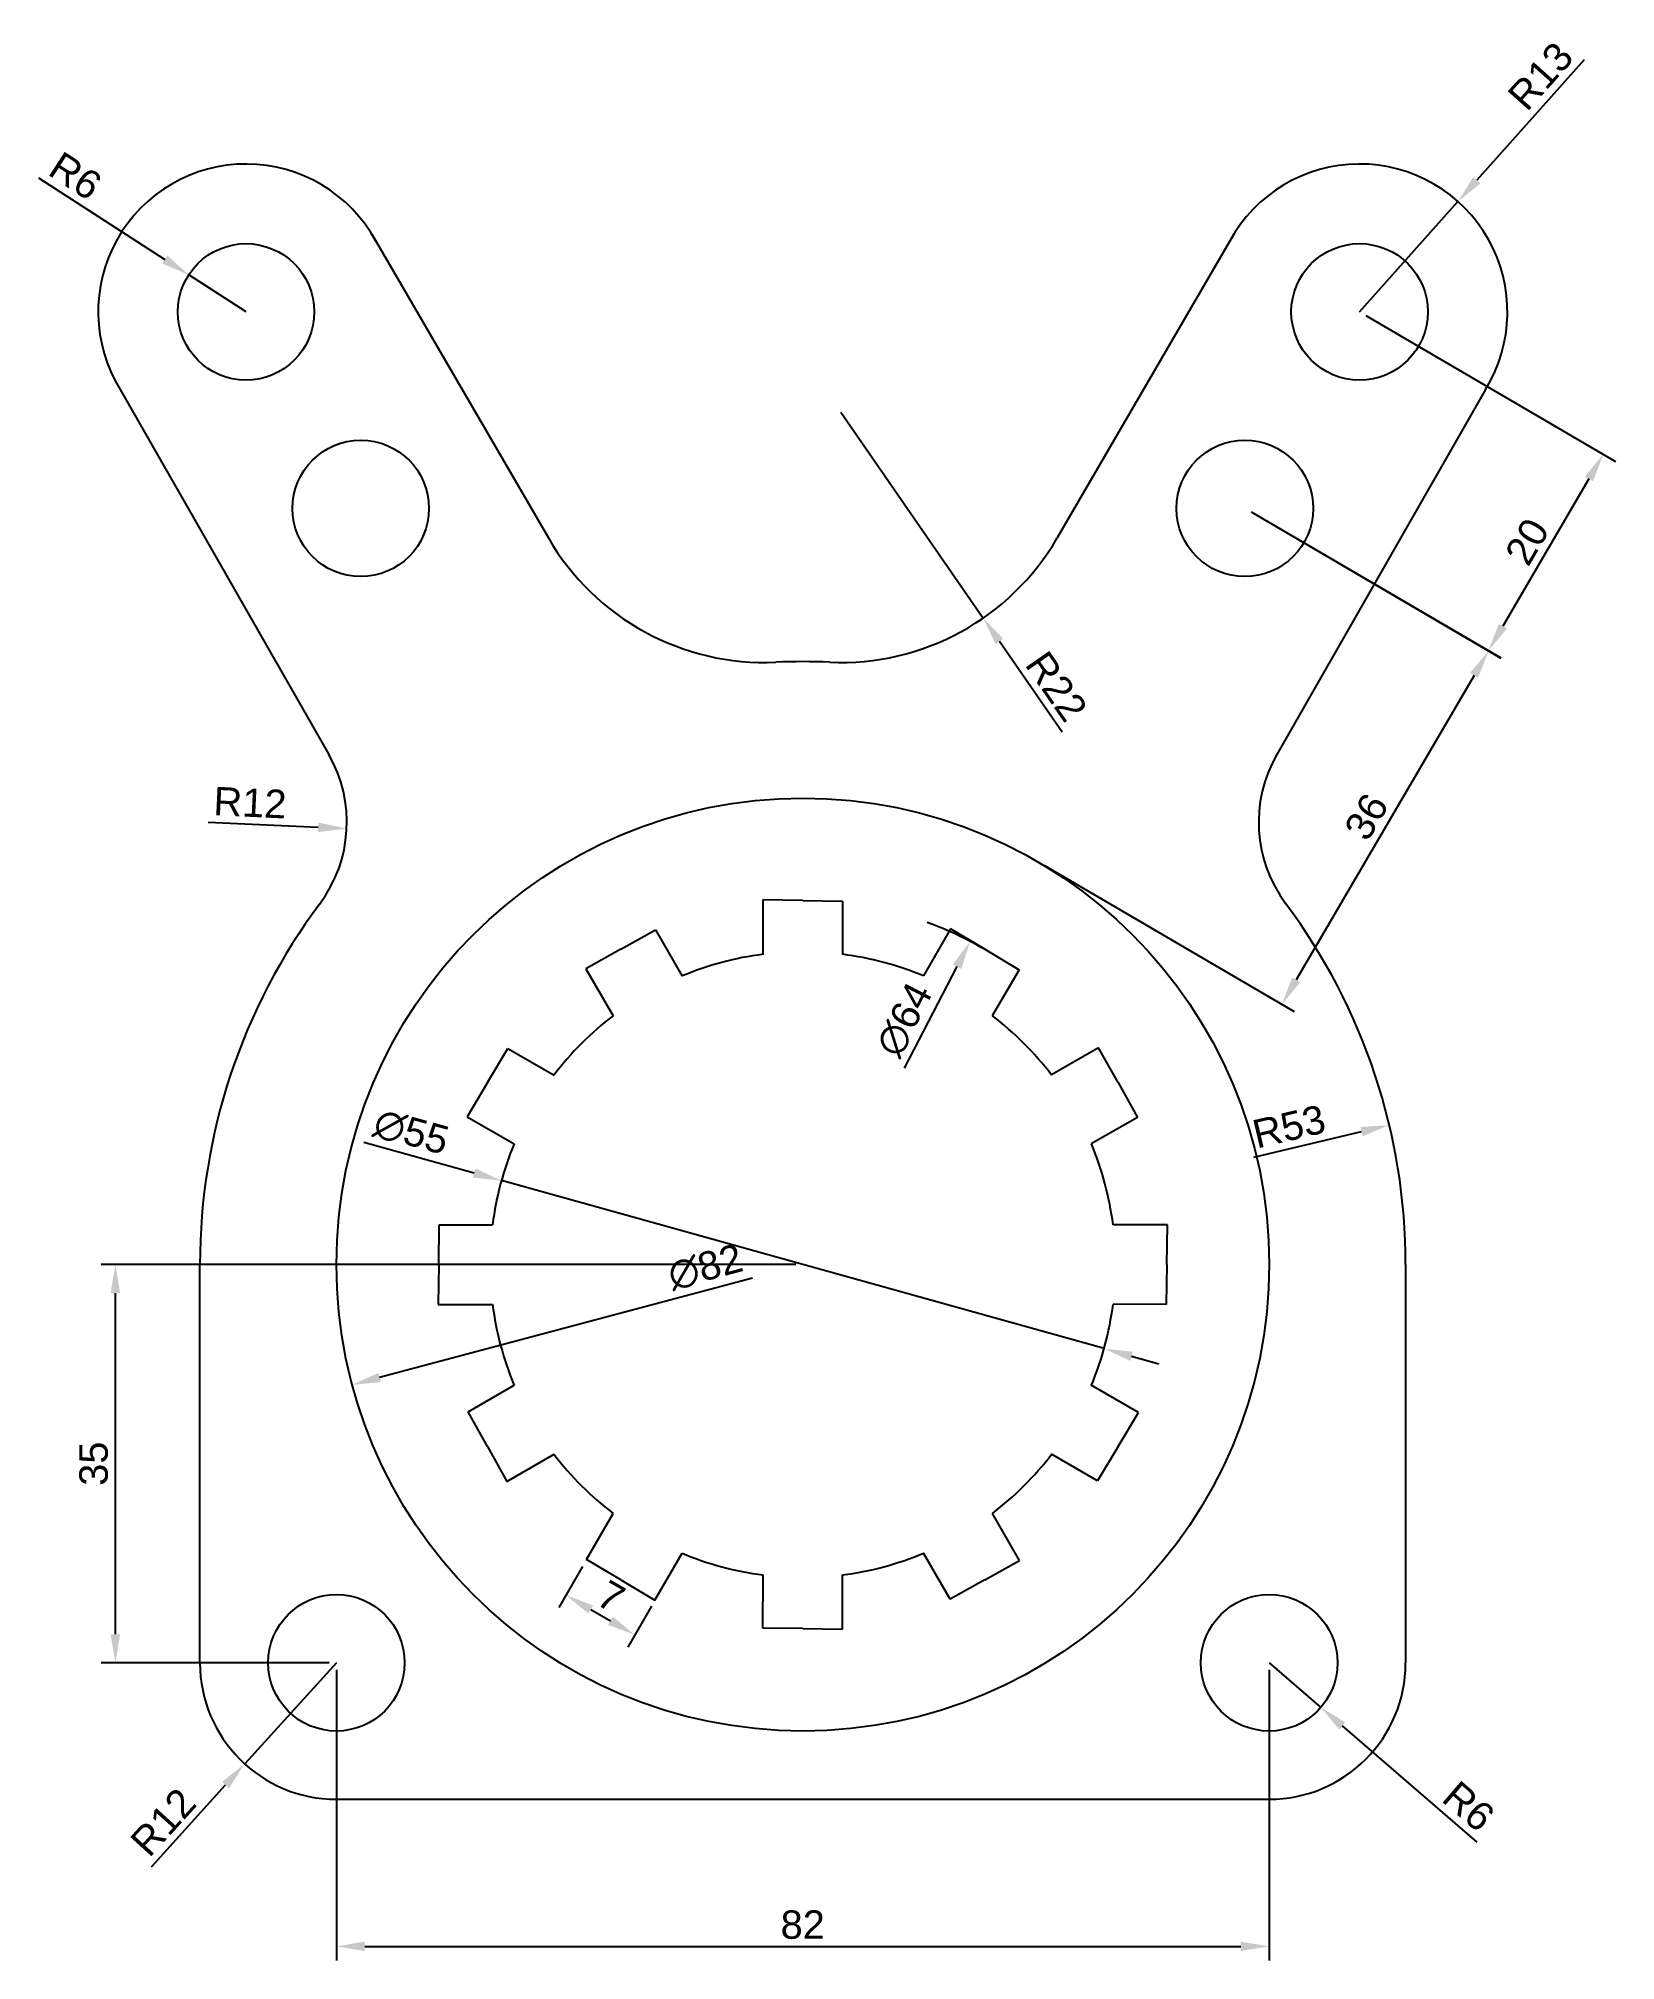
# Model space of a CAD drawing. Header units: millimetres. Extents: x 2072 to 2211, y 2169 to 2338.
import ezdxf

# ---------------------------------------------------------------- set-up
doc = ezdxf.new("R2010")
doc.units = ezdxf.units.MM
doc.layers.add('Cotas', color=170, linetype='Continuous')
doc.styles.get("Standard").update_dxf_attribs({"font": 'arial.ttf'})
doc.dimstyles.new('ISO-25', dxfattribs={"dimtxt": 2.5, "dimasz": 2.5, "dimexe": 1.25, "dimexo": 0.625, "dimtad": 1, "dimtxsty": 'Standard', "dimcen": 2.5, "dimadec": 0, "dimazin": 0, "dimtfac": 1, "dimtmove": 0, "dimatfit": 3, "dimfxl": 1, "dimarcsym": 0})

# ---------------------------------------------------------------- blocks, each defined once
blk = doc.blocks.new('*U3')
for p, q in [((0, 2.34), (-3.5, 2.39)), ((-3.5, 2.39), (-3.5, -2.39)), ((0, 2.34), (3.5, 2.29)), ((3.5, 2.29), (3.49, -2.39))]:
    blk.add_line(p, q)
blk = doc.blocks.new('*U4')
at = {"color": 0, "linetype": 'ByBlock', "lineweight": -2, "transparency": 16777216}
blk.add_blockref('*U3', (2139.4, 2259.9), dxfattribs=at)
for p, rotation in [((2124.57, 2255.93), 29.99999999999999), ((2154.24, 2255.93), 330.0000000000001), ((2113.72, 2245.07), 59.99999999999999), ((2165.09, 2245.07), 300.0000000000001), ((2109.74, 2230.24), 90), ((2169.07, 2230.24), 270), ((2113.72, 2215.41), 120), ((2165.09, 2215.41), 240), ((2124.57, 2204.55), 150), ((2154.24, 2204.55), 210), ((2139.4, 2200.58), 180)]:
    blk.add_blockref('*U3', p, dxfattribs=dict(at, rotation=rotation))
blk = doc.blocks.new('*D5')
at = {"layer": 'Cotas', "color": 0, "lineweight": -2, "transparency": 16777216}
for p, q in [((2100.81, 2241), (2110.51, 2238.3)), ((2165.89, 2222.85), (2112.91, 2237.62)), ((2168.3, 2222.18), (2170.71, 2221.51))]:
    blk.add_line(p, q, dxfattribs=at)
at = {"layer": 'Cotas', "color": 0, "transparency": 16777216}
for points in [[(2110.62, 2238.7), (2110.39, 2237.89), (2112.91, 2237.62)], [(2168.41, 2222.58), (2168.19, 2221.78), (2165.89, 2222.85)]]:
    blk.add_solid(points, dxfattribs=at)
at = {"layer": 'Defpoints', "color": 0, "transparency": 16777216}
for p in [(2112.91, 2237.62), (2165.89, 2222.85)]:
    blk.add_point(p, dxfattribs=at)
at = {"layer": 'Cotas', "color": 0, "transparency": 16777216, "insert": (2104.98, 2241.88), "char_height": 2.5, "attachment_point": 5, "rotation": 344.4225}
blk.add_mtext('∅55', dxfattribs=at)
blk = doc.blocks.new('*D6')
at = {"layer": 'Cotas', "color": 0, "lineweight": -2, "transparency": 16777216}
blk.add_line((2148.35, 2247.52), (2152.97, 2256.44), dxfattribs=at)
at = {"layer": 'Cotas', "color": 0, "transparency": 16777216}
blk.add_solid([(2152.6, 2256.63), (2153.34, 2256.24), (2154.12, 2258.66)], dxfattribs=at)
at = {"layer": 'Defpoints', "color": 0, "transparency": 16777216}
for p in [(2154.12, 2258.66), (2124.69, 2201.82)]:
    blk.add_point(p, dxfattribs=at)
at = {"layer": 'Cotas', "color": 0, "transparency": 16777216, "insert": (2148.33, 2251.77), "char_height": 2.5, "attachment_point": 5, "rotation": 62.6263}
blk.add_mtext('∅64', dxfattribs=at)
blk = doc.blocks.new('*D7')
at = {"layer": 'Cotas', "color": 0, "lineweight": -2, "transparency": 16777216}
blk.add_line((2134.99, 2229.06), (2102.2, 2220.32), dxfattribs=at)
at = {"layer": 'Cotas', "color": 0, "transparency": 16777216}
blk.add_solid([(2102.1, 2220.72), (2102.31, 2219.91), (2099.79, 2219.67)], dxfattribs=at)
at = {"layer": 'Defpoints', "color": 0, "transparency": 16777216}
for p in [(2179.02, 2240.81), (2099.79, 2219.67)]:
    blk.add_point(p, dxfattribs=at)
at = {"layer": 'Cotas', "color": 0, "transparency": 16777216, "insert": (2130.84, 2230), "char_height": 2.5, "attachment_point": 5, "rotation": 14.9347}
blk.add_mtext('∅82', dxfattribs=at)
blk = doc.blocks.new('*D8')
at = {"layer": 'Cotas', "color": 0, "lineweight": -2, "transparency": 16777216}
for p, q in [((2120.04, 2203.7), (2117.97, 2200.1)), ((2120.76, 2199.93), (2122.49, 2198.93)), ((2126.11, 2200.21), (2124.03, 2196.6))]:
    blk.add_line(p, q, dxfattribs=at)
at = {"layer": 'Cotas', "color": 0, "transparency": 16777216}
for points in [[(2120.96, 2200.29), (2120.55, 2199.57), (2118.59, 2201.18)], [(2122.7, 2199.29), (2122.28, 2198.57), (2124.65, 2197.69)]]:
    blk.add_solid(points, dxfattribs=at)
at = {"layer": 'Defpoints', "color": 0, "transparency": 16777216}
for p in [(2120.35, 2204.24), (2126.42, 2200.75), (2124.65, 2197.69)]:
    blk.add_point(p, dxfattribs=at)
at = {"layer": 'Cotas', "color": 0, "transparency": 16777216, "insert": (2122.56, 2201.06), "char_height": 2.5, "attachment_point": 5, "rotation": 330.0557}
blk.add_mtext('7', dxfattribs=at)
blk = doc.blocks.new('*D9')
at = {"layer": 'Cotas', "color": 0, "lineweight": -2, "transparency": 16777216}
for p, q in [((2138.78, 2230.24), (2077.72, 2230.24)), ((2078.97, 2197.74), (2078.97, 2227.74)), ((2097.78, 2195.24), (2077.72, 2195.24))]:
    blk.add_line(p, q, dxfattribs=at)
at = {"layer": 'Cotas', "color": 0, "transparency": 16777216}
for points in [[(2078.55, 2227.74), (2079.39, 2227.74), (2078.97, 2230.24)], [(2078.55, 2197.74), (2079.39, 2197.74), (2078.97, 2195.24)]]:
    blk.add_solid(points, dxfattribs=at)
at = {"layer": 'Defpoints', "color": 0, "transparency": 16777216}
for p in [(2078.97, 2230.24), (2139.4, 2230.24), (2098.4, 2195.24)]:
    blk.add_point(p, dxfattribs=at)
at = {"layer": 'Cotas', "color": 0, "transparency": 16777216, "insert": (2077.07, 2212.74), "char_height": 2.5, "attachment_point": 5, "rotation": 90}
blk.add_mtext('35', dxfattribs=at)
blk = doc.blocks.new('*D10')
at = {"layer": 'Cotas', "color": 0, "lineweight": -2, "transparency": 16777216}
for p, q in [((2098.4, 2194.61), (2098.4, 2169.06)), ((2180.4, 2194.61), (2180.4, 2169.06)), ((2100.9, 2170.31), (2177.9, 2170.31))]:
    blk.add_line(p, q, dxfattribs=at)
at = {"layer": 'Cotas', "color": 0, "transparency": 16777216}
for points in [[(2100.9, 2170.73), (2100.9, 2169.9), (2098.4, 2170.31)], [(2177.9, 2170.73), (2177.9, 2169.9), (2180.4, 2170.31)]]:
    blk.add_solid(points, dxfattribs=at)
at = {"layer": 'Defpoints', "color": 0, "transparency": 16777216}
for p in [(2098.4, 2195.24), (2180.4, 2195.24), (2180.4, 2170.31)]:
    blk.add_point(p, dxfattribs=at)
at = {"layer": 'Cotas', "color": 0, "transparency": 16777216, "insert": (2139.4, 2172.21), "char_height": 2.5, "attachment_point": 5}
blk.add_mtext('82', dxfattribs=at)
blk = doc.blocks.new('*D12')
at = {"layer": 'Cotas', "color": 0, "lineweight": -2, "transparency": 16777216}
for p, q in [((2188.89, 2313.67), (2210.86, 2300.84)), ((2208.52, 2299.31), (2200.95, 2286.36)), ((2178.81, 2296.4), (2200.77, 2283.57))]:
    blk.add_line(p, q, dxfattribs=at)
at = {"layer": 'Cotas', "color": 0, "transparency": 16777216}
for points in [[(2208.16, 2299.52), (2208.88, 2299.1), (2209.78, 2301.47)], [(2200.59, 2286.57), (2201.31, 2286.15), (2199.69, 2284.2)]]:
    blk.add_solid(points, dxfattribs=at)
at = {"layer": 'Defpoints', "color": 0, "transparency": 16777216}
for p in [(2188.35, 2313.98), (2178.27, 2296.71), (2199.69, 2284.2)]:
    blk.add_point(p, dxfattribs=at)
at = {"layer": 'Cotas', "color": 0, "transparency": 16777216, "insert": (2203.09, 2293.79), "char_height": 2.5, "attachment_point": 5, "rotation": 59.7148}
blk.add_mtext('20', dxfattribs=at)
blk = doc.blocks.new('*D13')
at = {"layer": 'Cotas', "color": 0, "lineweight": -2, "transparency": 16777216}
for p, q in [((2178.81, 2296.4), (2200.77, 2283.56)), ((2198.42, 2282.03), (2182.78, 2255.27)), ((2160.64, 2265.32), (2182.6, 2252.48))]:
    blk.add_line(p, q, dxfattribs=at)
at = {"layer": 'Cotas', "color": 0, "transparency": 16777216}
for points in [[(2198.07, 2282.24), (2198.78, 2281.82), (2199.69, 2284.19)], [(2182.42, 2255.48), (2183.14, 2255.06), (2181.52, 2253.11)]]:
    blk.add_solid(points, dxfattribs=at)
at = {"layer": 'Defpoints', "color": 0, "transparency": 16777216}
for p in [(2178.27, 2296.71), (2160.1, 2265.63), (2181.52, 2253.11)]:
    blk.add_point(p, dxfattribs=at)
at = {"layer": 'Cotas', "color": 0, "transparency": 16777216, "insert": (2188.96, 2269.61), "char_height": 2.5, "attachment_point": 5, "rotation": 59.6887}
blk.add_mtext('36', dxfattribs=at)
blk = doc.blocks.new('*D14')
at = {"layer": 'Cotas', "color": 0, "lineweight": -2, "transparency": 16777216}
for p, q in [((2072.21, 2325.76), (2083.32, 2318.59)), ((2090.46, 2313.98), (2085.42, 2317.24))]:
    blk.add_line(p, q, dxfattribs=at)
at = {"layer": 'Cotas', "color": 0, "transparency": 16777216}
blk.add_solid([(2083.54, 2318.94), (2083.09, 2318.24), (2085.42, 2317.24)], dxfattribs=at)
at = {"layer": 'Defpoints', "color": 0, "transparency": 16777216}
for p in [(2085.42, 2317.24), (2090.46, 2313.98)]:
    blk.add_point(p, dxfattribs=at)
at = {"layer": 'Cotas', "color": 0, "transparency": 16777216, "insert": (2075.46, 2325.93), "char_height": 2.5, "attachment_point": 5, "rotation": 327.1563}
blk.add_mtext('R6', dxfattribs=at)
blk = doc.blocks.new('*D15')
at = {"layer": 'Cotas', "color": 0, "lineweight": -2, "transparency": 16777216}
for p, q in [((2180.4, 2195.24), (2184.95, 2191.32)), ((2198.7, 2179.46), (2186.84, 2189.69))]:
    blk.add_line(p, q, dxfattribs=at)
at = {"layer": 'Cotas', "color": 0, "transparency": 16777216}
blk.add_solid([(2187.11, 2190), (2186.57, 2189.37), (2184.95, 2191.32)], dxfattribs=at)
at = {"layer": 'Defpoints', "color": 0, "transparency": 16777216}
for p in [(2180.4, 2195.24), (2184.95, 2191.32)]:
    blk.add_point(p, dxfattribs=at)
at = {"layer": 'Cotas', "color": 0, "transparency": 16777216, "insert": (2197.94, 2182.62), "char_height": 2.5, "attachment_point": 5, "rotation": 319.2277}
blk.add_mtext('R6', dxfattribs=at)
blk = doc.blocks.new('*D16')
at = {"layer": 'Cotas', "color": 0, "lineweight": -2, "transparency": 16777216}
for p, q in [((2098.4, 2195.24), (2090.34, 2186.35)), ((2082.15, 2177.31), (2088.66, 2184.5))]:
    blk.add_line(p, q, dxfattribs=at)
at = {"layer": 'Cotas', "color": 0, "transparency": 16777216}
blk.add_solid([(2088.36, 2184.78), (2088.97, 2184.22), (2090.34, 2186.35)], dxfattribs=at)
at = {"layer": 'Defpoints', "color": 0, "transparency": 16777216}
for p in [(2098.4, 2195.24), (2090.34, 2186.35)]:
    blk.add_point(p, dxfattribs=at)
at = {"layer": 'Cotas', "color": 0, "transparency": 16777216, "insert": (2083.17, 2181.24), "char_height": 2.5, "attachment_point": 5, "rotation": 47.7987}
blk.add_mtext('R12', dxfattribs=at)
blk = doc.blocks.new('*D17')
at = {"layer": 'Cotas', "color": 0, "lineweight": -2, "transparency": 16777216}
for p, q in [((2142.75, 2305.16), (2155.27, 2287.07)), ((2162.21, 2277.04), (2156.69, 2285.02))]:
    blk.add_line(p, q, dxfattribs=at)
at = {"layer": 'Cotas', "color": 0, "transparency": 16777216}
blk.add_solid([(2157.03, 2285.26), (2156.35, 2284.78), (2155.27, 2287.07)], dxfattribs=at)
at = {"layer": 'Defpoints', "color": 0, "transparency": 16777216}
for p in [(2142.75, 2305.16), (2155.27, 2287.07)]:
    blk.add_point(p, dxfattribs=at)
at = {"layer": 'Cotas', "color": 0, "transparency": 16777216, "insert": (2161.71, 2281.07), "char_height": 2.5, "attachment_point": 5, "rotation": 304.6859}
blk.add_mtext('R22', dxfattribs=at)
blk = doc.blocks.new('*D18')
at = {"layer": 'Cotas', "color": 0, "lineweight": -2, "transparency": 16777216}
for p, q in [((2208.1, 2336.14), (2198.66, 2325.55)), ((2188.35, 2313.98), (2197, 2323.69))]:
    blk.add_line(p, q, dxfattribs=at)
at = {"layer": 'Cotas', "color": 0, "transparency": 16777216}
blk.add_solid([(2198.35, 2325.83), (2198.98, 2325.28), (2197, 2323.69)], dxfattribs=at)
at = {"layer": 'Defpoints', "color": 0, "transparency": 16777216}
for p in [(2197, 2323.69), (2188.35, 2313.98)]:
    blk.add_point(p, dxfattribs=at)
at = {"layer": 'Cotas', "color": 0, "transparency": 16777216, "insert": (2204.27, 2334.71), "char_height": 2.5, "attachment_point": 5, "rotation": 48.2916}
blk.add_mtext('R13', dxfattribs=at)
blk = doc.blocks.new('*D19')
at = {"layer": 'Cotas', "color": 0, "lineweight": -2, "transparency": 16777216}
blk.add_line((2087.12, 2269.14), (2096.81, 2268.68), dxfattribs=at)
at = {"layer": 'Cotas', "color": 0, "transparency": 16777216}
blk.add_solid([(2096.83, 2269.1), (2096.79, 2268.26), (2099.31, 2268.56)], dxfattribs=at)
at = {"layer": 'Defpoints', "color": 0, "transparency": 16777216}
for p in [(2087.32, 2269.13), (2099.31, 2268.56)]:
    blk.add_point(p, dxfattribs=at)
at = {"layer": 'Cotas', "color": 0, "transparency": 16777216, "insert": (2090.81, 2270.85), "char_height": 2.5, "attachment_point": 5, "rotation": 357.2835}
blk.add_mtext('R12', dxfattribs=at)
blk = doc.blocks.new('*D20')
at = {"layer": 'Cotas', "color": 0, "lineweight": -2, "transparency": 16777216}
blk.add_line((2179.07, 2239.68), (2188.53, 2241.93), dxfattribs=at)
at = {"layer": 'Cotas', "color": 0, "transparency": 16777216}
blk.add_solid([(2188.44, 2242.33), (2188.63, 2241.52), (2190.96, 2242.51)], dxfattribs=at)
at = {"layer": 'Defpoints', "color": 0, "transparency": 16777216}
for p in [(2190.96, 2242.51), (2139.4, 2230.24)]:
    blk.add_point(p, dxfattribs=at)
at = {"layer": 'Cotas', "color": 0, "transparency": 16777216, "insert": (2182.15, 2242.37), "char_height": 2.5, "attachment_point": 5, "rotation": 13.3844}
blk.add_mtext('R53', dxfattribs=at)

msp = doc.modelspace()

# ---------------------------------------------------------------- linework, layer by layer
for p, q in [((2101.515, 2320.818), (2117.039, 2294.109)), ((2177.294, 2320.818), (2161.769, 2294.109)), ((2079.398, 2307.149), (2097.738, 2275.088)), ((2199.411, 2307.149), (2181.07, 2275.088)), ((2086.404, 2195.239), (2086.404, 2230.239)), ((2192.404, 2230.239), (2192.404, 2195.239)), ((2098.404, 2183.239), (2180.404, 2183.239))]:
    msp.add_line(p, q)
for centre, radius in [((2090.457, 2313.984), 6), ((2188.352, 2313.984), 6), ((2100.543, 2296.713), 6), ((2178.266, 2296.713), 6), ((2139.404, 2230.239), 41), ((2098.404, 2195.239), 6), ((2180.404, 2195.239), 6)]:
    msp.add_circle(centre, radius)
for centre, radius, start, end in [((2090.457, 2313.984), 13, 28.61647, 211.71742), ((2188.352, 2313.984), 13, 328.28258, 151.38353), ((2136.06, 2305.165), 22, 210.16694, 272.5559), ((2142.749, 2305.165), 22, 267.4441, 329.83306), ((2139.404, 2230.239), 53, 87.4441, 92.5559), ((2087.322, 2269.13), 12, 323.25089, 29.7714), ((2191.486, 2269.13), 12, 150.2286, 216.74911), ((2139.404, 2230.239), 53, 143.25089, 180), ((2139.404, 2230.239), 53, 0, 36.74911), ((2139.404, 2230.239), 27.5, 97.30156, 112.70181), ((2139.404, 2230.239), 27.5, 67.30156, 82.70181), ((2139.404, 2230.239), 27.5, 127.30156, 142.70181), ((2139.404, 2230.239), 27.5, 37.30156, 52.70181), ((2139.404, 2230.239), 27.5, 157.30156, 172.70181), ((2139.404, 2230.239), 27.5, 7.30156, 22.70181), ((2139.404, 2230.239), 27.5, 187.30156, 202.70181), ((2139.404, 2230.239), 27.5, 337.30156, 352.70181), ((2139.404, 2230.239), 27.5, 217.30156, 232.70181), ((2139.404, 2230.239), 27.5, 307.30156, 322.70181), ((2139.404, 2230.239), 27.5, 247.30156, 262.70181), ((2139.404, 2230.239), 27.5, 277.30156, 292.70181), ((2098.404, 2195.239), 12, 180, 270), ((2180.404, 2195.239), 12, 270, 0)]:
    msp.add_arc(centre, radius, start, end)
at = {"layer": 'Cotas'}
msp.add_arc((2139.404, 2230.239), 32, 60, 70.01224, dxfattribs=at)

# ---------------------------------------------------------------- block references
msp.add_blockref('*U4', (0, 0))

# ---------------------------------------------------------------- dimensions: what is measured, and where the dimension line sits
for center, mpoint, picture, middle in [((2188.352, 2313.984), (2197.002, 2323.689), '*D18', (2205.694, 2333.442)), ((2090.457, 2313.984), (2085.416, 2317.238), '*D14', (2074.426, 2324.332)), ((2087.322, 2269.13), (2099.309, 2268.561), '*D19', (2090.719, 2268.968)), ((2139.404, 2230.239), (2190.965, 2242.508), '*D20', (2182.587, 2240.514)), ((2180.404, 2195.239), (2184.948, 2191.321), '*D15', (2196.703, 2181.184))]:
    dim = msp.add_radius_dim(center=center, mpoint=mpoint, dimstyle='ISO-25', dxfattribs=at)
    dim.commit()
    dim.dimension.update_dxf_attribs({"geometry": picture, "text_midpoint": middle, "dimtype": 164})
for p1, p2, distance, picture, middle in [((2188.352, 2313.984), (2178.266, 2296.713), 24.813, '*D12', (2203.094, 2293.794)), ((2178.266, 2296.713), (2160.097, 2265.634), 24.813, '*D13', (2188.96, 2269.611)), ((2120.354, 2204.242), (2126.419, 2200.749), -3.535, '*D8', (2122.558, 2201.057))]:
    dim = msp.add_aligned_dim(p1=p1, p2=p2, distance=distance, dimstyle='ISO-25', dxfattribs=at)
    dim.commit()
    dim.dimension.update_dxf_attribs({"geometry": picture, "text_midpoint": middle})
for center, mpoint, picture, middle in [((2142.749, 2305.165), (2155.269, 2287.074), '*D17', (2161.708, 2281.073)), ((2098.404, 2195.239), (2090.344, 2186.35), '*D16', (2083.174, 2181.243))]:
    dim = msp.add_radius_dim(center=center, mpoint=mpoint, dimstyle='ISO-25', dxfattribs=at)
    dim.commit()
    dim.dimension.update_dxf_attribs({"geometry": picture, "text_midpoint": middle})
for p1, p2, picture, middle in [((2124.691, 2201.822), (2154.118, 2258.656), '*D6', (2150.085, 2250.868)), ((2179.019, 2240.806), (2099.789, 2219.673), '*D7', (2131.351, 2228.091))]:
    dim = msp.add_diameter_dim_2p(p1=p1, p2=p2, dimstyle='ISO-25', dxfattribs=at)
    dim.commit()
    dim.dimension.update_dxf_attribs({"geometry": picture, "text_midpoint": middle, "dimtype": 163})
dim = msp.add_diameter_dim_2p(p1=(2165.894, 2222.854), p2=(2112.914, 2237.624), dimstyle='ISO-25', dxfattribs=at)
dim.commit()
dim.dimension.update_dxf_attribs({"geometry": '*D5', "text_midpoint": (2104.982, 2241.882)})
dim = msp.add_linear_dim(base=(2078.97, 2230.239), p1=(2098.404, 2195.239), p2=(2139.404, 2230.239), angle=90, dimstyle='ISO-25', dxfattribs=at)
dim.commit()
dim.dimension.update_dxf_attribs({"geometry": '*D9', "text_midpoint": (2077.067, 2212.739)})
dim = msp.add_linear_dim(base=(2180.404, 2170.313), p1=(2098.404, 2195.239), p2=(2180.404, 2195.239), dimstyle='ISO-25', dxfattribs=at)
dim.commit()
dim.dimension.update_dxf_attribs({"geometry": '*D10', "text_midpoint": (2139.404, 2172.215)})

doc.saveas('drawing.dxf')
